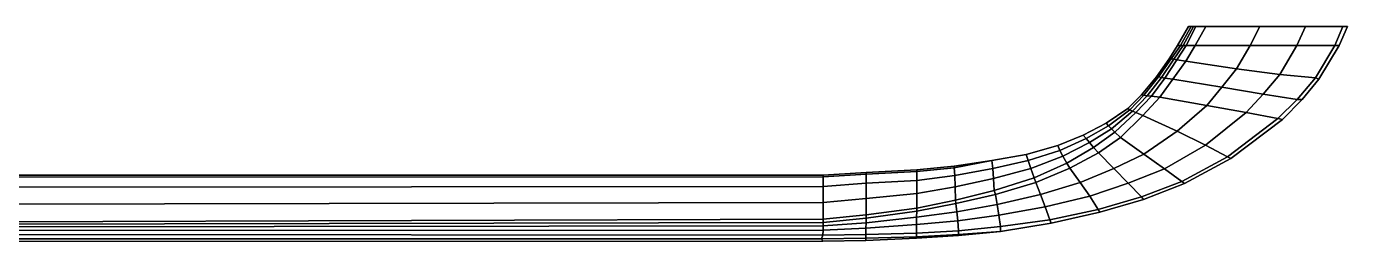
# Model space of a CAD drawing. Extents: x -174 to 174, y -28 to 0.
# Drawn here: x 3.7 to 174, y -27.6 to 0 of the extents above; entities that cross this region are included whole.
import ezdxf

# ---------------------------------------------------------------- set-up
doc = ezdxf.new("R2010")
doc.units = 0
doc.layers.add('METAL', color=5, linetype='CONTINUOUS')

msp = doc.modelspace()

# ---------------------------------------------------------------- meshes
at = {"layer": 'METAL'}
mesh = msp.add_polyface(dxfattribs=at)
corners = [(153.2, -2.46, 4.11), (152.03, -4.3, 4.13), (153.17, -4.45, 3.94), (154.38, -2.46, 3.92), (150.45, -6.63, 4.13), (151.5, -6.77, 3.95), (148.75, -8.98, 4.14), (149.84, -9.08, 3.96), (153.84, 0, 1.83), (153.52, -0.01, 0.33), (152.11, -2.46, 0.47), (152.47, -2.44, 1.81), (151.04, -4.15, 0.57), (151.3, -4.17, 1.97), (149.4, -6.46, 0.57), (149.67, -6.49, 1.97), (147.44, -8.78, 0.57), (147.76, -8.83, 1.97), (154.16, 0, 3.11), (152.84, -2.44, 3.07), (154.47, -0.01, 4.18), (153.2, -2.46, 4.11), (151.63, -4.22, 3.16), (152.03, -4.3, 4.13), (150.02, -6.55, 3.16), (150.45, -6.63, 4.13), (148.2, -8.9, 3.16), (148.75, -8.98, 4.14), (152.11, -2.46, -0.21), (153.52, -0.01, -0.21), (151.04, -4.15, -0.13), (149.4, -6.46, -0.13), (147.44, -8.78, -0.13), (151.04, -4.15, -0.48), (149.4, -6.46, -0.48), (149.4, -6.46, -0.37), (151.04, -4.15, -0.37), (153.52, -0.01, -0.39), (152.11, -2.46, -0.39), (147.44, -8.78, -0.37), (153.52, -0.01, -0.48), (152.11, -2.46, -0.48), (147.44, -8.78, -0.48), (153.2, -2.46, -5.08), (154.38, -2.46, -4.88), (153.17, -4.45, -4.9), (152.03, -4.3, -5.09), (151.5, -6.77, -4.92), (150.45, -6.63, -5.1), (149.84, -9.08, -4.93), (148.75, -8.98, -5.1), (153.84, 0, -2.79), (152.47, -2.44, -2.77), (152.11, -2.46, -1.43), (153.52, -0.01, -1.29), (151.3, -4.17, -2.93), (151.04, -4.15, -1.53), (149.67, -6.49, -2.93), (149.4, -6.46, -1.53), (147.76, -8.83, -2.94), (147.44, -8.78, -1.53), (154.16, 0, -4.08), (152.84, -2.44, -4.03), (151.63, -4.22, -4.12), (153.2, -2.46, -5.08), (152.03, -4.3, -5.09), (150.02, -6.55, -4.12), (150.45, -6.63, -5.1), (148.2, -8.9, -4.13), (148.75, -8.98, -5.1), (152.11, -2.46, -0.75), (153.52, -0.01, -0.75), (151.04, -4.15, -0.83), (149.4, -6.46, -0.83), (147.44, -8.78, -0.83), (151.04, -4.15, -0.6), (149.4, -6.46, -0.6), (152.11, -2.46, -0.57), (153.52, -0.01, -0.57), (145.68, -10.56, -0.83), (145.68, -10.56, -0.6), (147.44, -8.78, -0.6)]
mesh.append_faces([[corners[k] for k in face] for face in [(0, 1, 2, 3), (1, 4, 5, 2), (4, 6, 7, 5), (8, 9, 10, 11), (11, 10, 12, 13), (13, 12, 14, 15), (15, 14, 16, 17), (18, 8, 11, 19), (20, 18, 19, 21), (19, 11, 13, 22), (21, 19, 22, 23), (22, 13, 15, 24), (23, 22, 24, 25), (24, 15, 17, 26), (25, 24, 26, 27), (28, 10, 9, 29), (30, 12, 10, 28), (31, 14, 12, 30), (32, 16, 14, 31), (33, 34, 35, 36), (28, 29, 37, 38), (36, 30, 28, 38), (31, 30, 36, 35), (32, 31, 35, 39), (38, 37, 40, 41), (36, 38, 41, 33), (39, 35, 34, 42), (43, 44, 45, 46), (46, 45, 47, 48), (48, 47, 49, 50), (51, 52, 53, 54), (52, 55, 56, 53), (55, 57, 58, 56), (57, 59, 60, 58), (61, 62, 52, 51), (62, 63, 55, 52), (64, 65, 63, 62), (63, 66, 57, 55), (65, 67, 66, 63), (66, 68, 59, 57), (67, 69, 68, 66), (70, 71, 54, 53), (72, 70, 53, 56), (73, 72, 56, 58), (74, 73, 58, 60), (33, 75, 76, 34), (70, 77, 78, 71), (75, 77, 70, 72), (73, 76, 75, 72), (79, 80, 81, 74), (74, 81, 76, 73), (77, 41, 40, 78), (75, 33, 41, 77), (81, 42, 34, 76)]])
mesh = msp.add_polyface(dxfattribs=at)
corners = [(154.47, -0.01, 4.18), (153.2, -2.46, 4.11), (154.38, -2.46, 3.92), (155.77, -0.01, 3.98), (167, 0, 1.38), (167, -0.01, 0.33), (155.77, -0.01, 0.33), (155.77, 0, 1.76), (153.52, -0.01, 0.33), (153.84, 0, 1.83), (155.77, 0, 2.98), (154.16, 0, 3.11), (155.77, -0.01, 3.98), (154.47, -0.01, 4.18), (155.79, -0.01, -0.21), (167.15, -0.01, -0.21), (165.63, -11.97, -0.13), (165.04, -11.84, 0.57), (158.54, -16.76, 0.79), (158.98, -16.97, 0.06), (152.66, -19.92, 1.17), (153, -20.19, 0.4), (153.52, -0.01, -0.21), (155.79, -0.01, -0.48), (153.52, -0.01, -0.48), (153.52, -0.01, -0.39), (155.79, -0.01, -0.39), (167.15, -0.01, -0.39), (158.98, -16.97, 0.06), (153, -20.19, 0.4), (153, -20.19, -0.19), (158.98, -16.97, -0.31), (162.72, -0.01, 3.07), (161.47, -2.46, 3.03), (153.17, -4.45, 3.94), (159.72, -5.46, 3.07), (157.8, -7.82, 3.11), (151.5, -6.77, 3.95), (149.84, -9.08, 3.96), (155.87, -10.16, 3.15), (163.15, -8.69, 1.95), (160.93, -11.08, 2.02), (152.06, -13.48, 3.3), (155.7, -15.25, 2.21), (165.04, -11.84, 0.57), (158.54, -16.76, 0.79), (150.42, -18.29, 2.51), (152.66, -19.92, 1.17), (162.72, -0.01, 3.07), (162.01, 0, 2.47), (165.29, -6.17, 1.89), (167.15, -0.01, -0.48), (153, -20.19, -0.48), (158.98, -16.97, -0.48), (154.47, -0.01, -5.15), (155.77, -0.01, -4.95), (154.38, -2.46, -4.88), (153.2, -2.46, -5.08), (167, 0, -2.35), (155.77, 0, -2.73), (155.77, -0.01, -1.29), (167, -0.01, -1.29), (153.84, 0, -2.79), (153.52, -0.01, -1.29), (155.77, 0, -3.94), (154.47, -0.01, -5.15), (153.2, -2.46, -5.08), (152.84, -2.44, -4.03), (154.16, 0, -4.08), (154.16, 0, -4.08), (155.77, -0.01, -4.95), (154.47, -0.01, -5.15), (155.79, -0.01, -0.75), (167.15, -0.01, -0.75), (165.63, -11.97, -0.83), (158.98, -16.97, -1.02), (158.54, -16.76, -1.76), (165.04, -11.84, -1.53), (153, -20.19, -1.37), (152.66, -19.92, -2.14), (153.52, -0.01, -0.75), (155.79, -0.01, -0.57), (153.52, -0.01, -0.57), (167.15, -0.01, -0.57), (158.98, -16.97, -1.02), (158.98, -16.97, -0.66), (153, -20.19, -0.78), (153, -20.19, -1.37), (162.72, -0.01, -4.03), (161.47, -2.46, -4), (159.72, -5.46, -4.03), (153.17, -4.45, -4.9), (157.8, -7.82, -4.07), (155.87, -10.16, -4.12), (149.84, -9.08, -4.93), (151.5, -6.77, -4.92), (163.15, -8.69, -2.92), (160.93, -11.08, -2.98), (155.7, -15.25, -3.18), (152.06, -13.48, -4.26), (165.04, -11.84, -1.53), (158.54, -16.76, -1.76), (152.66, -19.92, -2.14), (150.42, -18.29, -3.47), (162.01, 0, -3.43), (162.72, -0.01, -4.03), (165.29, -6.17, -2.85)]
mesh.append_faces([[corners[k] for k in face] for face in [(0, 1, 2, 3), (4, 5, 6, 7), (7, 6, 8, 9), (7, 10, 4, 4), (10, 7, 9, 11), (12, 10, 11, 13), (14, 6, 5, 15), (16, 17, 18, 19), (19, 18, 20, 21), (22, 8, 6, 14), (23, 24, 25, 26), (14, 15, 27, 26), (28, 29, 30, 31), (22, 14, 26, 25), (32, 3, 2, 33), (33, 2, 34, 35), (36, 37, 38, 39), (35, 34, 37, 36), (40, 36, 39, 41), (41, 39, 42, 43), (44, 41, 43, 45), (45, 43, 46, 47), (12, 48, 49, 10), (50, 35, 36, 40), (26, 27, 51, 23), (31, 30, 52, 53), (54, 55, 56, 57), (58, 59, 60, 61), (59, 62, 63, 60), (59, 58, 64, 64), (65, 66, 67, 68), (64, 69, 62, 59), (70, 71, 69, 64), (72, 73, 61, 60), (74, 75, 76, 77), (75, 78, 79, 76), (80, 72, 60, 63), (23, 81, 82, 24), (72, 81, 83, 73), (84, 85, 86, 87), (80, 82, 81, 72), (88, 89, 56, 55), (89, 90, 91, 56), (92, 93, 94, 95), (90, 92, 95, 91), (96, 97, 93, 92), (97, 98, 99, 93), (100, 101, 98, 97), (101, 102, 103, 98), (70, 64, 104, 105), (106, 96, 92, 90), (81, 23, 51, 83), (85, 53, 52, 86)]])
mesh = msp.add_polyface(dxfattribs=at)
corners = [(173.43, -0.01, 0.33), (167, -0.01, 0.33), (167, 0, 1.38), (155.77, 0, 2.98), (162.01, 0, 2.47), (165.76, 0, 1.93), (174.02, -0.01, -0.21), (173.43, -0.01, 0.33), (172.39, -2.46, 0.33), (172.93, -2.46, -0.18), (169.88, -6.6, 0.39), (170.33, -6.79, -0.19), (167.54, -9.37, 0.48), (168.16, -9.37, -0.16), (167.15, -0.01, -0.21), (174.02, -0.01, -0.21), (165.04, -11.84, 0.57), (165.63, -11.97, -0.13), (170.33, -6.79, -0.48), (172.93, -2.46, -0.48), (172.93, -2.46, -0.37), (170.33, -6.79, -0.39), (168.16, -9.37, -0.48), (168.16, -9.37, -0.38), (158.98, -16.97, -0.48), (165.63, -11.97, -0.48), (165.63, -11.97, -0.37), (158.98, -16.97, -0.31), (174.02, -0.01, -0.21), (172.93, -2.46, -0.18), (174.02, -0.01, -0.39), (170.33, -6.79, -0.19), (168.16, -9.37, -0.16), (165.63, -11.97, -0.13), (158.98, -16.97, 0.06), (174.02, -0.01, -0.39), (167.15, -0.01, -0.39), (168.61, -0.01, 1.85), (168.61, -0.01, 1.85), (162.72, -0.01, 3.07), (161.47, -2.46, 3.03), (167.47, -2.46, 1.84), (173.43, -0.01, 0.33), (172.39, -2.46, 0.33), (159.72, -5.46, 3.07), (165.29, -6.17, 1.89), (169.88, -6.6, 0.39), (167.54, -9.37, 0.48), (163.15, -8.69, 1.95), (160.93, -11.08, 2.02), (165.04, -11.84, 0.57), (162.72, -0.01, 3.07), (174.02, -0.01, -0.48), (174.02, -0.01, -0.48), (167.15, -0.01, -0.48), (173.43, -0.01, -1.29), (167, 0, -2.35), (167, -0.01, -1.29), (165.76, 0, -2.9), (162.01, 0, -3.43), (155.77, 0, -3.94), (174.02, -0.01, -0.75), (172.93, -2.46, -0.78), (172.39, -2.46, -1.29), (173.43, -0.01, -1.29), (170.33, -6.79, -0.77), (169.88, -6.6, -1.36), (168.16, -9.37, -0.8), (167.54, -9.37, -1.44), (167.15, -0.01, -0.75), (174.02, -0.01, -0.75), (165.63, -11.97, -0.83), (165.04, -11.84, -1.53), (170.33, -6.79, -0.58), (172.93, -2.46, -0.59), (168.16, -9.37, -0.59), (158.98, -16.97, -0.66), (165.63, -11.97, -0.6), (174.02, -0.01, -0.75), (174.02, -0.01, -0.57), (172.93, -2.46, -0.78), (170.33, -6.79, -0.77), (168.16, -9.37, -0.8), (165.63, -11.97, -0.83), (158.98, -16.97, -1.02), (167.15, -0.01, -0.57), (174.02, -0.01, -0.57), (168.61, -0.01, -2.82), (168.61, -0.01, -2.82), (167.47, -2.46, -2.8), (161.47, -2.46, -4), (162.72, -0.01, -4.03), (173.43, -0.01, -1.29), (172.39, -2.46, -1.29), (165.29, -6.17, -2.85), (159.72, -5.46, -4.03), (169.88, -6.6, -1.36), (167.54, -9.37, -1.44), (165.04, -11.84, -1.53), (160.93, -11.08, -2.98), (163.15, -8.69, -2.92), (162.72, -0.01, -4.03)]
mesh.append_faces([[corners[k] for k in face] for face in [(0, 1, 2, 2), (3, 4, 5, 2), (6, 7, 8, 9), (9, 8, 10, 11), (11, 10, 12, 13), (14, 1, 0, 15), (13, 12, 16, 17), (18, 19, 20, 21), (22, 18, 21, 23), (24, 25, 26, 27), (28, 29, 20, 30), (29, 31, 21, 20), (31, 32, 23, 21), (33, 34, 27, 26), (14, 15, 35, 36), (32, 33, 26, 23), (37, 0, 2, 5), (38, 39, 40, 41), (42, 38, 41, 43), (41, 40, 44, 45), (43, 41, 45, 46), (47, 48, 49, 50), (51, 37, 5, 4), (46, 45, 48, 47), (30, 20, 19, 52), (36, 35, 53, 54), (23, 26, 25, 22), (55, 56, 57, 57), (58, 59, 60, 56), (61, 62, 63, 64), (62, 65, 66, 63), (65, 67, 68, 66), (69, 70, 55, 57), (67, 71, 72, 68), (18, 73, 74, 19), (22, 75, 73, 18), (24, 76, 77, 25), (78, 79, 74, 80), (80, 74, 73, 81), (81, 73, 75, 82), (83, 77, 76, 84), (69, 85, 86, 70), (82, 75, 77, 83), (87, 58, 56, 55), (88, 89, 90, 91), (92, 93, 89, 88), (89, 94, 95, 90), (93, 96, 94, 89), (97, 98, 99, 100), (101, 59, 58, 87), (96, 97, 100, 94), (79, 52, 19, 74), (85, 54, 53, 86), (75, 22, 25, 77)]])
mesh = msp.add_polyface(dxfattribs=at)
corners = [(148.75, -8.98, 4.14), (146.71, -11.07, 4.2), (147.64, -11.45, 4.05), (149.84, -9.08, 3.96), (144.03, -13.57, 4.27), (144.74, -14.26, 4.15), (147.76, -8.83, 1.97), (147.44, -8.78, 0.57), (145.68, -10.56, 0.57), (145.95, -10.7, 1.99), (142.92, -12.43, 0.57), (143.22, -12.76, 2.02), (148.2, -8.9, 3.16), (146.29, -10.88, 3.2), (148.75, -8.98, 4.14), (146.71, -11.07, 4.2), (143.59, -13.14, 3.25), (144.03, -13.57, 4.27), (153, -20.19, 0.4), (152.66, -19.92, 1.17), (147.46, -21.91, 1.48), (147.71, -22.24, 0.85), (145.68, -10.56, -0.13), (147.44, -8.78, -0.13), (142.92, -12.43, -0.13), (141.89, -23.52, 1.83), (142.09, -23.88, 1.07), (147.71, -22.24, -0.48), (153, -20.19, -0.48), (153, -20.19, -0.19), (147.71, -22.24, -0.04), (147.44, -8.78, -0.48), (145.68, -10.56, -0.48), (145.68, -10.56, -0.37), (147.44, -8.78, -0.37), (153, -20.19, 0.4), (147.71, -22.24, 0.85), (142.92, -12.43, -0.37), (142.09, -23.88, 1.07), (142.09, -23.88, 0.03), (155.87, -10.16, 3.15), (152.06, -13.48, 3.3), (147.78, -16.4, 3.5), (141.9, -16.23, 4.16), (143.9, -18.27, 3.63), (155.7, -15.25, 2.21), (150.42, -18.29, 2.51), (145.75, -20.16, 2.74), (152.66, -19.92, 1.17), (147.46, -21.91, 1.48), (140.79, -21.83, 3), (141.89, -23.52, 1.83), (142.92, -12.43, -0.48), (142.09, -23.88, -0.48), (148.75, -8.98, -5.1), (149.84, -9.08, -4.93), (147.64, -11.45, -5.01), (146.71, -11.07, -5.16), (144.74, -14.26, -5.11), (144.03, -13.57, -5.24), (147.76, -8.83, -2.94), (145.95, -10.7, -2.96), (145.68, -10.56, -1.53), (147.44, -8.78, -1.53), (143.22, -12.76, -2.98), (142.92, -12.43, -1.53), (148.2, -8.9, -4.13), (146.29, -10.88, -4.17), (148.75, -8.98, -5.1), (146.71, -11.07, -5.16), (143.59, -13.14, -4.22), (144.03, -13.57, -5.24), (153, -20.19, -1.37), (147.71, -22.24, -1.82), (147.46, -21.91, -2.45), (152.66, -19.92, -2.14), (145.68, -10.56, -0.83), (147.44, -8.78, -0.83), (142.92, -12.43, -0.83), (142.09, -23.88, -2.03), (141.89, -23.52, -2.79), (147.71, -22.24, -0.93), (153, -20.19, -0.78), (147.44, -8.78, -0.6), (145.68, -10.56, -0.6), (153, -20.19, -1.37), (147.71, -22.24, -1.82), (142.92, -12.43, -0.6), (142.09, -23.88, -1), (142.09, -23.88, -2.03), (155.87, -10.16, -4.12), (152.06, -13.48, -4.26), (147.78, -16.4, -4.47), (143.9, -18.27, -4.59), (141.9, -16.23, -5.12), (155.7, -15.25, -3.18), (150.42, -18.29, -3.47), (145.75, -20.16, -3.7), (152.66, -19.92, -2.14), (147.46, -21.91, -2.45), (141.89, -23.52, -2.79), (140.79, -21.83, -3.96)]
mesh.append_faces([[corners[k] for k in face] for face in [(0, 1, 2, 3), (1, 4, 5, 2), (6, 7, 8, 9), (9, 8, 10, 11), (12, 6, 9, 13), (14, 12, 13, 15), (13, 9, 11, 16), (15, 13, 16, 17), (18, 19, 20, 21), (22, 8, 7, 23), (24, 10, 8, 22), (21, 20, 25, 26), (27, 28, 29, 30), (31, 32, 33, 34), (35, 36, 30, 29), (22, 23, 34, 33), (24, 22, 33, 37), (36, 38, 39, 30), (40, 3, 2, 41), (41, 2, 5, 42), (42, 5, 43, 44), (45, 41, 42, 46), (46, 42, 44, 47), (48, 46, 47, 49), (49, 47, 50, 51), (37, 33, 32, 52), (30, 39, 53, 27), (54, 55, 56, 57), (57, 56, 58, 59), (60, 61, 62, 63), (61, 64, 65, 62), (66, 67, 61, 60), (68, 69, 67, 66), (67, 70, 64, 61), (69, 71, 70, 67), (72, 73, 74, 75), (76, 77, 63, 62), (78, 76, 62, 65), (73, 79, 80, 74), (27, 81, 82, 28), (31, 83, 84, 32), (85, 82, 81, 86), (78, 87, 84, 76), (86, 81, 88, 89), (90, 91, 56, 55), (91, 92, 58, 56), (92, 93, 94, 58), (95, 96, 92, 91), (96, 97, 93, 92), (98, 99, 97, 96), (99, 100, 101, 97), (87, 52, 32, 84), (81, 27, 53, 88)]])
mesh = msp.add_polyface(dxfattribs=at)
corners = [(144.03, -13.57, 4.27), (141.28, -15.57, 4.25), (141.9, -16.23, 4.16), (144.74, -14.26, 4.15), (137.83, -17.58, 4.25), (133.63, -19.44, 4.29), (133.86, -20.07, 4.29), (138.23, -18.2, 4.21), (143.22, -12.76, 2.02), (142.92, -12.43, 0.57), (139.93, -13.97, 0.57), (140.31, -14.39, 2.01), (136.93, -15.93, 2.01), (136.67, -15.3, 0.57), (132.59, -16.45, 0.56), (132.86, -17.24, 2.1), (143.59, -13.14, 3.25), (140.76, -14.92, 3.24), (144.03, -13.57, 4.27), (141.28, -15.57, 4.25), (137.32, -16.69, 3.24), (133.2, -18.24, 3.35), (137.83, -17.58, 4.25), (133.63, -19.44, 4.29), (142.09, -23.88, 1.07), (141.89, -23.52, 1.83), (135.65, -24.86, 2.31), (135.81, -25.3, 1.51), (136.67, -15.3, -0.13), (136.67, -15.3, 0.57), (139.93, -13.97, -0.04), (142.92, -12.43, -0.13), (135.81, -25.3, -0.48), (142.09, -23.88, -0.48), (142.09, -23.88, 0.03), (135.81, -25.3, 0.18), (139.93, -13.97, -0.48), (136.67, -15.3, -0.48), (136.67, -15.3, -0.37), (139.93, -13.97, -0.33), (142.09, -23.88, 1.07), (135.81, -25.3, 1.51), (142.92, -12.43, -0.37), (139.57, -20.06, 3.79), (134.46, -21.61, 3.95), (143.9, -18.27, 3.63), (140.79, -21.83, 3), (135.05, -23.2, 3.29), (141.89, -23.52, 1.83), (135.65, -24.86, 2.31), (145.75, -20.16, 2.74), (142.92, -12.43, -0.48), (144.03, -13.57, -5.24), (144.74, -14.26, -5.11), (141.9, -16.23, -5.12), (141.28, -15.57, -5.21), (137.83, -17.58, -5.21), (138.23, -18.2, -5.17), (133.86, -20.07, -5.26), (133.63, -19.44, -5.26), (143.22, -12.76, -2.98), (140.31, -14.39, -2.97), (139.93, -13.97, -1.53), (142.92, -12.43, -1.53), (136.93, -15.93, -2.97), (132.86, -17.24, -3.07), (132.59, -16.45, -1.52), (136.67, -15.3, -1.53), (143.59, -13.14, -4.22), (140.76, -14.92, -4.2), (144.03, -13.57, -5.24), (141.28, -15.57, -5.21), (137.32, -16.69, -4.2), (133.2, -18.24, -4.31), (137.83, -17.58, -5.21), (133.63, -19.44, -5.26), (142.09, -23.88, -2.03), (135.81, -25.3, -2.47), (135.65, -24.86, -3.28), (141.89, -23.52, -2.79), (136.67, -15.3, -0.83), (139.93, -13.97, -0.93), (136.67, -15.3, -1.53), (142.92, -12.43, -0.83), (135.81, -25.3, -1.14), (142.09, -23.88, -1), (139.93, -13.97, -0.63), (136.67, -15.3, -0.6), (142.09, -23.88, -2.03), (135.81, -25.3, -2.47), (142.92, -12.43, -0.6), (132.59, -16.45, -0.8), (132.59, -16.45, -0.54), (139.57, -20.06, -4.75), (134.46, -21.61, -4.92), (143.9, -18.27, -4.59), (140.79, -21.83, -3.96), (135.05, -23.2, -4.26), (141.89, -23.52, -2.79), (135.65, -24.86, -3.28), (145.75, -20.16, -3.7), (132.59, -16.45, -0.48)]
mesh.append_faces([[corners[k] for k in face] for face in [(0, 1, 2, 3), (4, 5, 6, 7), (1, 4, 7, 2), (8, 9, 10, 11), (12, 13, 14, 15), (11, 10, 13, 12), (16, 8, 11, 17), (18, 16, 17, 19), (20, 12, 15, 21), (22, 20, 21, 23), (17, 11, 12, 20), (19, 17, 20, 22), (24, 25, 26, 27), (28, 29, 10, 30), (30, 10, 9, 31), (32, 33, 34, 35), (36, 37, 38, 39), (40, 41, 35, 34), (28, 30, 39, 38), (30, 31, 42, 39), (43, 7, 6, 44), (45, 2, 7, 43), (46, 43, 44, 47), (48, 46, 47, 49), (50, 45, 43, 46), (39, 42, 51, 36), (52, 53, 54, 55), (56, 57, 58, 59), (55, 54, 57, 56), (60, 61, 62, 63), (64, 65, 66, 67), (61, 64, 67, 62), (68, 69, 61, 60), (70, 71, 69, 68), (72, 73, 65, 64), (74, 75, 73, 72), (69, 72, 64, 61), (71, 74, 72, 69), (76, 77, 78, 79), (80, 81, 62, 82), (81, 83, 63, 62), (32, 84, 85, 33), (36, 86, 87, 37), (88, 85, 84, 89), (80, 87, 86, 81), (81, 86, 90, 83), (91, 92, 87, 80), (93, 94, 58, 57), (95, 93, 57, 54), (96, 97, 94, 93), (98, 99, 97, 96), (100, 96, 93, 95), (86, 36, 51, 90), (92, 101, 37, 87)]])
mesh = msp.add_polyface(dxfattribs=at)
corners = [(123.55, -22.78, 4.47), (128.62, -21.61, 4.41), (128.49, -21.08, 4.35), (123.48, -22.35, 4.45), (133.63, -19.44, 4.29), (133.86, -20.07, 4.29), (128.28, -18.27, 2.17), (128.17, -17.24, 0.57), (123.32, -18.17, 0.63), (123.38, -19.17, 2.2), (132.86, -17.24, 2.1), (132.59, -16.45, 0.56), (128.38, -19.55, 3.72), (123.43, -20.63, 3.96), (128.38, -19.55, 3.72), (123.43, -20.63, 3.96), (133.2, -18.24, 3.35), (133.63, -19.44, 4.29), (129.3, -26.35, 1.93), (129.3, -25.73, 2.8), (123.89, -26.28, 3.09), (123.89, -26.76, 2.29), (128.17, -17.24, -0.13), (128.17, -17.24, 0.57), (132.59, -16.45, 0.56), (132.59, -16.45, -0.16), (136.67, -15.3, 0.57), (136.67, -15.3, -0.13), (135.81, -25.3, 1.51), (135.65, -24.86, 2.31), (132.59, -16.45, -0.48), (128.17, -17.24, -0.48), (128.17, -17.24, -0.37), (132.59, -16.45, -0.42), (129.3, -26.35, 1.93), (123.89, -26.76, 2.29), (123.89, -26.86, 0.44), (129.3, -26.35, 0.32), (136.67, -15.3, -0.37), (135.81, -25.3, 1.51), (135.81, -25.3, 0.18), (128.84, -22.91, 4.12), (123.66, -23.83, 4.2), (134.46, -21.61, 3.95), (129.06, -24.28, 3.58), (123.77, -25, 3.73), (129.3, -25.73, 2.8), (123.89, -26.28, 3.09), (135.05, -23.2, 3.29), (135.65, -24.86, 2.31), (123.89, -26.86, -0.48), (129.3, -26.35, -0.48), (136.67, -15.3, -0.48), (135.81, -25.3, -0.48), (123.55, -22.78, -5.44), (123.48, -22.35, -5.42), (128.49, -21.08, -5.32), (128.62, -21.61, -5.37), (133.63, -19.44, -5.26), (133.86, -20.07, -5.26), (128.28, -18.27, -3.13), (123.38, -19.17, -3.17), (123.32, -18.17, -1.59), (128.17, -17.24, -1.53), (132.86, -17.24, -3.07), (132.59, -16.45, -1.52), (128.38, -19.55, -4.69), (123.43, -20.63, -4.92), (123.43, -20.63, -4.92), (128.38, -19.55, -4.69), (133.2, -18.24, -4.31), (133.63, -19.44, -5.26), (129.3, -26.35, -2.89), (123.89, -26.76, -3.25), (123.89, -26.28, -4.05), (129.3, -25.73, -3.76), (128.17, -17.24, -0.83), (132.59, -16.45, -0.8), (132.59, -16.45, -1.52), (128.17, -17.24, -1.53), (136.67, -15.3, -0.83), (136.67, -15.3, -1.53), (123.32, -17.96, -1.1), (135.81, -25.3, -2.47), (135.65, -24.86, -3.28), (132.59, -16.45, -0.54), (128.17, -17.24, -0.6), (123.32, -17.96, -0.72), (123.32, -17.96, -0.48), (129.3, -26.35, -2.89), (129.3, -26.35, -1.28), (123.89, -26.86, -1.4), (123.89, -26.76, -3.25), (135.81, -25.3, -2.47), (135.81, -25.3, -1.14), (128.84, -22.91, -5.08), (123.66, -23.83, -5.16), (134.46, -21.61, -4.92), (129.06, -24.28, -4.54), (123.77, -25, -4.7), (129.3, -25.73, -3.76), (123.89, -26.28, -4.05), (135.05, -23.2, -4.26), (135.65, -24.86, -3.28)]
mesh.append_faces([[corners[k] for k in face] for face in [(0, 1, 2, 3), (4, 2, 1, 5), (6, 7, 8, 9), (10, 11, 7, 6), (12, 6, 9, 13), (2, 14, 15, 3), (16, 10, 6, 12), (17, 16, 14, 2), (18, 19, 20, 21), (22, 23, 24, 25), (25, 24, 26, 27), (28, 29, 19, 18), (30, 31, 32, 33), (34, 35, 36, 37), (22, 25, 33, 32), (25, 27, 38, 33), (39, 34, 37, 40), (41, 1, 0, 42), (43, 5, 1, 41), (44, 41, 42, 45), (46, 44, 45, 47), (48, 43, 41, 44), (49, 48, 44, 46), (37, 36, 50, 51), (33, 38, 52, 30), (40, 37, 51, 53), (54, 55, 56, 57), (58, 59, 57, 56), (60, 61, 62, 63), (64, 60, 63, 65), (66, 67, 61, 60), (56, 55, 68, 69), (70, 66, 60, 64), (71, 56, 69, 70), (72, 73, 74, 75), (76, 77, 78, 79), (77, 80, 81, 78), (82, 76, 79, 62), (83, 72, 75, 84), (30, 85, 86, 31), (31, 86, 87, 88), (89, 90, 91, 92), (76, 86, 85, 77), (87, 86, 76, 82), (93, 94, 90, 89), (95, 96, 54, 57), (97, 95, 57, 59), (98, 99, 96, 95), (100, 101, 99, 98), (102, 98, 95, 97), (103, 100, 98, 102), (90, 51, 50, 91), (94, 53, 51, 90)]])
mesh = msp.add_polyface(dxfattribs=at)
corners = [(118.49, -23.74, 4.54), (118.5, -23.35, 4.43), (111.97, -24.23, 4.47), (111.96, -24.64, 4.52), (123.55, -22.78, 4.47), (123.48, -22.35, 4.45), (118.5, -19.82, 2.19), (118.5, -18.64, 0.63), (111.97, -18.99, 0.6), (111.97, -20.15, 2.48), (123.38, -19.17, 2.2), (123.32, -18.17, 0.63), (118.5, -21.46, 4.01), (111.97, -22.13, 4.03), (118.5, -21.46, 4.01), (111.97, -22.13, 4.03), (123.43, -20.63, 3.96), (123.43, -20.63, 3.96), (118.46, -27.04, 2.45), (118.46, -26.56, 3.33), (111.93, -26.74, 3.53), (111.93, -27.21, 2.68), (118.5, -18.43, 0.14), (123.32, -17.96, 0.14), (128.17, -17.24, 0.57), (128.17, -17.24, -0.13), (111.97, -18.78, 0.13), (123.89, -26.76, 2.29), (123.89, -26.28, 3.09), (111.93, -27.5, -0.48), (118.46, -27.23, -0.48), (118.46, -27.23, 0.5), (111.93, -27.5, 0.6), (128.17, -17.24, -0.48), (123.32, -17.96, -0.48), (123.32, -17.96, -0.25), (128.17, -17.24, -0.37), (118.5, -18.43, -0.48), (111.97, -18.78, -0.48), (111.97, -18.78, -0.25), (118.5, -18.43, -0.25), (123.89, -26.86, -0.48), (123.89, -26.86, 0.44), (118.46, -27.04, 2.45), (111.93, -27.21, 2.68), (118.5, -18.43, 0.14), (111.97, -18.78, 0.13), (123.89, -26.76, 2.29), (123.66, -23.83, 4.2), (118.49, -23.74, 4.54), (118.48, -24.53, 4.27), (111.96, -24.64, 4.52), (111.95, -25.23, 4.3), (123.77, -25, 3.73), (118.47, -25.47, 3.87), (123.89, -26.28, 3.09), (118.46, -26.56, 3.33), (111.94, -25.94, 3.98), (111.93, -26.74, 3.53), (118.49, -23.74, -5.5), (111.96, -24.64, -5.48), (111.97, -24.23, -5.43), (118.5, -23.35, -5.39), (123.55, -22.78, -5.44), (123.48, -22.35, -5.42), (118.5, -19.82, -3.16), (111.97, -20.15, -3.45), (111.97, -18.99, -1.56), (118.5, -18.64, -1.59), (123.38, -19.17, -3.17), (123.32, -18.17, -1.59), (118.5, -21.46, -4.97), (111.97, -22.13, -4.99), (111.97, -22.13, -4.99), (118.5, -21.46, -4.97), (123.43, -20.63, -4.92), (123.43, -20.63, -4.92), (118.46, -27.04, -3.42), (111.93, -27.21, -3.64), (111.93, -26.74, -4.49), (118.46, -26.56, -4.3), (118.5, -18.43, -1.1), (123.32, -17.96, -1.1), (111.97, -18.78, -1.09), (123.89, -26.76, -3.25), (123.89, -26.28, -4.05), (118.5, -18.43, -0.72), (111.97, -18.78, -0.71), (118.46, -27.23, -1.46), (123.89, -26.86, -1.4), (118.46, -27.04, -3.42), (111.93, -27.5, -1.56), (111.93, -27.21, -3.64), (118.5, -18.43, -1.1), (123.32, -17.96, -0.72), (111.97, -18.78, -1.09), (123.89, -26.76, -3.25), (123.66, -23.83, -5.16), (118.48, -24.53, -5.23), (118.49, -23.74, -5.5), (111.95, -25.23, -5.27), (111.96, -24.64, -5.48), (123.77, -25, -4.7), (118.47, -25.47, -4.83), (123.89, -26.28, -4.05), (118.46, -26.56, -4.3), (111.94, -25.94, -4.94), (111.93, -26.74, -4.49)]
mesh.append_faces([[corners[k] for k in face] for face in [(0, 1, 2, 3), (4, 5, 1, 0), (6, 7, 8, 9), (10, 11, 7, 6), (12, 6, 9, 13), (1, 14, 15, 2), (16, 10, 6, 12), (5, 17, 14, 1), (18, 19, 20, 21), (22, 7, 11, 23), (23, 11, 24, 25), (26, 8, 7, 22), (27, 28, 19, 18), (29, 30, 31, 32), (33, 34, 35, 36), (37, 38, 39, 40), (30, 41, 42, 31), (43, 44, 32, 31), (45, 23, 35, 40), (35, 23, 25, 36), (46, 45, 40, 39), (47, 43, 31, 42), (48, 4, 49, 50), (50, 49, 51, 52), (53, 48, 50, 54), (55, 53, 54, 56), (54, 50, 52, 57), (56, 54, 57, 58), (40, 35, 34, 37), (59, 60, 61, 62), (63, 59, 62, 64), (65, 66, 67, 68), (69, 65, 68, 70), (71, 72, 66, 65), (62, 61, 73, 74), (75, 71, 65, 69), (64, 62, 74, 76), (77, 78, 79, 80), (81, 82, 70, 68), (83, 81, 68, 67), (84, 77, 80, 85), (37, 86, 87, 38), (30, 88, 89, 41), (90, 88, 91, 92), (93, 86, 94, 82), (95, 87, 86, 93), (96, 89, 88, 90), (97, 98, 99, 63), (98, 100, 101, 99), (102, 103, 98, 97), (104, 105, 103, 102), (103, 106, 100, 98), (105, 107, 106, 103), (86, 37, 34, 94)]])
mesh = msp.add_polyface(dxfattribs=at)
corners = [(106.44, -24.78, 4.51), (0.26, -25.11, 4.49), (0.26, -25.42, 4.51), (106.43, -25.22, 4.5), (111.96, -24.64, 4.52), (111.97, -24.23, 4.47), (106.44, -20.56, 2.51), (106.44, -19.33, 0.6), (0.26, -19.37, 0.59), (0.26, -20.67, 2.51), (111.97, -20.15, 2.48), (111.97, -18.99, 0.6), (106.44, -22.62, 4.07), (106.44, -20.56, 2.51), (0.26, -20.67, 2.51), (0.26, -22.83, 4.05), (106.44, -22.62, 4.07), (0.26, -22.83, 4.05), (111.97, -22.13, 4.03), (111.97, -22.13, 4.03), (106.23, -27.31, 2.85), (106.4, -26.82, 3.71), (0.26, -26.76, 3.87), (0.26, -27.32, 2.94), (0.26, -19.13, 0.17), (106.44, -19.13, 0.13), (111.93, -27.21, 2.68), (111.93, -26.74, 3.53), (111.97, -18.78, 0.13), (0.26, -27.65, -0.48), (106.4, -27.61, -0.48), (106.4, -27.61, 0.64), (0.26, -27.65, 0.66), (106.44, -19.13, -0.48), (0.26, -19.13, -0.48), (0.26, -19.13, -0.24), (106.44, -19.13, -0.25), (111.93, -27.5, -0.48), (111.93, -27.5, 0.6), (106.23, -27.31, 2.85), (0.26, -27.32, 2.94), (0.26, -19.13, 0.17), (106.44, -19.13, 0.13), (111.93, -27.21, 2.68), (111.97, -18.78, 0.13), (111.97, -18.78, -0.25), (111.95, -25.23, 4.3), (111.96, -24.64, 4.52), (106.43, -25.22, 4.5), (106.42, -25.63, 4.34), (0.26, -25.42, 4.51), (0.26, -25.78, 4.4), (111.94, -25.94, 3.98), (106.41, -26.17, 4.08), (111.93, -26.74, 3.53), (106.4, -26.82, 3.71), (0.26, -26.23, 4.19), (0.26, -26.76, 3.87), (111.97, -18.78, -0.48), (106.44, -24.78, -5.47), (106.43, -25.22, -5.46), (0.26, -25.42, -5.48), (0.26, -25.11, -5.45), (111.97, -24.23, -5.43), (111.96, -24.64, -5.48), (106.44, -20.56, -3.48), (0.26, -20.67, -3.47), (0.26, -19.37, -1.55), (106.44, -19.33, -1.56), (111.97, -20.15, -3.45), (111.97, -18.99, -1.56), (106.44, -22.62, -5.03), (0.26, -22.83, -5.02), (0.26, -20.67, -3.47), (106.44, -20.56, -3.48), (0.26, -22.83, -5.02), (106.44, -22.62, -5.03), (111.97, -22.13, -4.99), (111.97, -22.13, -4.99), (106.23, -27.31, -3.82), (0.26, -27.32, -3.91), (0.26, -26.76, -4.84), (106.4, -26.82, -4.67), (0.26, -19.13, -1.13), (106.44, -19.13, -1.09), (111.93, -27.21, -3.64), (111.93, -26.74, -4.49), (111.97, -18.78, -1.09), (111.93, -27.5, -1.56), (118.46, -27.23, -1.46), (118.46, -27.23, -0.48), (0.26, -27.65, -1.62), (106.4, -27.61, -1.61), (106.44, -19.13, -0.71), (0.26, -19.13, -0.73), (106.23, -27.31, -3.82), (0.26, -27.32, -3.91), (0.26, -19.13, -1.13), (106.44, -19.13, -1.09), (111.93, -27.21, -3.64), (111.97, -18.78, -0.71), (111.97, -18.78, -1.09), (111.95, -25.23, -5.27), (106.42, -25.63, -5.31), (106.43, -25.22, -5.46), (111.96, -24.64, -5.48), (0.26, -25.78, -5.37), (0.26, -25.42, -5.48), (111.94, -25.94, -4.94), (106.41, -26.17, -5.04), (111.93, -26.74, -4.49), (106.4, -26.82, -4.67), (0.26, -26.23, -5.16), (0.26, -26.76, -4.84)]
mesh.append_faces([[corners[k] for k in face] for face in [(0, 1, 2, 3), (0, 3, 4, 5), (6, 7, 8, 9), (10, 11, 7, 6), (12, 13, 14, 15), (0, 16, 17, 1), (18, 10, 13, 12), (5, 19, 16, 0), (20, 21, 22, 23), (24, 8, 7, 25), (26, 27, 21, 20), (25, 7, 11, 28), (29, 30, 31, 32), (33, 34, 35, 36), (30, 37, 38, 31), (39, 40, 32, 31), (41, 42, 36, 35), (43, 39, 31, 38), (42, 44, 45, 36), (46, 47, 48, 49), (49, 48, 50, 51), (52, 46, 49, 53), (54, 52, 53, 55), (53, 49, 51, 56), (55, 53, 56, 57), (36, 45, 58, 33), (59, 60, 61, 62), (59, 63, 64, 60), (65, 66, 67, 68), (69, 65, 68, 70), (71, 72, 73, 74), (59, 62, 75, 76), (77, 71, 74, 69), (63, 59, 76, 78), (79, 80, 81, 82), (83, 84, 68, 67), (85, 79, 82, 86), (84, 87, 70, 68), (37, 88, 89, 90), (29, 91, 92, 30), (33, 93, 94, 34), (30, 92, 88, 37), (95, 92, 91, 96), (97, 94, 93, 98), (99, 88, 92, 95), (98, 93, 100, 101), (102, 103, 104, 105), (103, 106, 107, 104), (108, 109, 103, 102), (110, 111, 109, 108), (109, 112, 106, 103), (111, 113, 112, 109), (93, 33, 58, 100)]])

doc.saveas('drawing.dxf')
